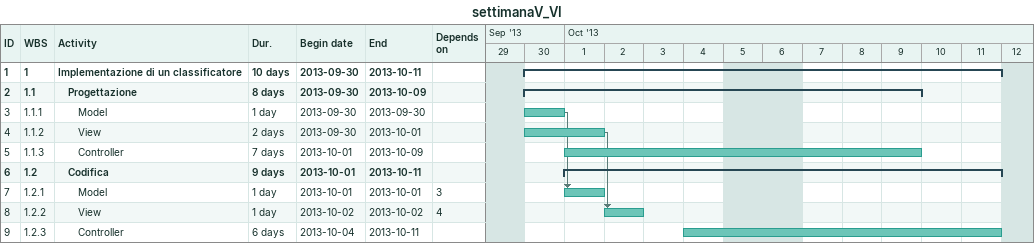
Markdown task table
settimanaV_VI

| ID | WBS | Task | Duration | Start | Finish | Predecessors |
|---|---|---|---|---|---|---|
| 1 | 1 | **Implementazione di un classificatore** | 10d | 2013-09-30 | 2013-10-11 |  |
| 2 | 1.1 | **Progettazione** | 8d | 2013-09-30 | 2013-10-09 |  |
| 3 | 1.1.1 | Model | 1d | 2013-09-30 | 2013-09-30 |  |
| 4 | 1.1.2 | View | 2d | 2013-09-30 | 2013-10-01 |  |
| 5 | 1.1.3 | Controller | 7d | 2013-10-01 | 2013-10-09 |  |
| 6 | 1.2 | **Codifica** | 9d | 2013-10-01 | 2013-10-11 |  |
| 7 | 1.2.1 | Model | 1d | 2013-10-01 | 2013-10-01 | 3 |
| 8 | 1.2.2 | View | 1d | 2013-10-02 | 2013-10-02 | 4 |
| 9 | 1.2.3 | Controller | 6d | 2013-10-04 | 2013-10-11 |  |
